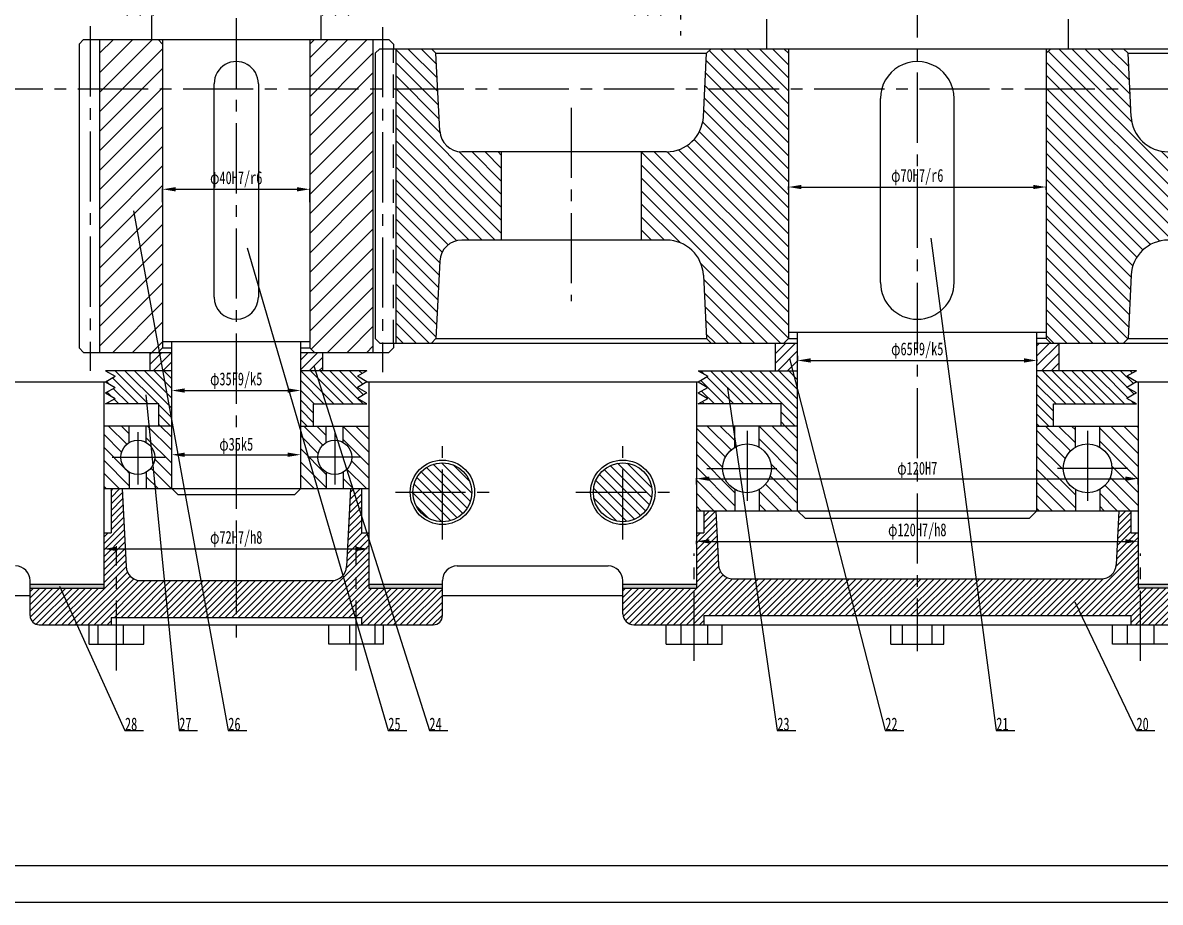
# Model space of a CAD drawing. Header units: inches. Extents: x -348 to 841, y 0 to 841.
# Drawn here: x -92.6 to 216.4, y 0 to 238.9 of the extents above; entities that cross this region are included whole.
import ezdxf

# ---------------------------------------------------------------- set-up
doc = ezdxf.new("R2010")
doc.units = ezdxf.units.IN
doc.header["$MEASUREMENT"] = 0
doc.linetypes.add('CENTER2', pattern=[28.575, 19.05, -3.175, 3.175, -3.175])
doc.linetypes.add('DASHED2', pattern=[9.525, 6.35, -3.175])
for name, color, linetype in [('中心线', 10, 'CENTER2'), ('剖面层', 4, 'Continuous'), ('文字层', 7, 'Continuous'), ('标注层', 7, 'Continuous'), ('粗实线', 5, 'Continuous'), ('细实线', 7, 'Continuous'), ('虚线', 220, 'DASHED2')]:
    doc.layers.add(name, color=color, linetype=linetype)
doc.styles.add('仿宋3.5', font='simfang.ttf', dxfattribs={"width": 0.7, "height": 3.5})
doc.dimstyles.new('Scale_1_1', dxfattribs={"dimtxt": 3.5, "dimasz": 3.5, "dimexe": 0.18, "dimexo": 0.0625, "dimgap": 0.5, "dimtad": 1, "dimdec": 0, "dimzin": 0, "dimdsep": 46, "dimtxsty": '仿宋3.5', "dimcen": 0.09, "dimadec": 0, "dimazin": 0, "dimtfac": 1, "dimtdec": 0, "dimtix": 1, "dimtmove": 2, "dimatfit": 3, "dimfxl": 1, "dimtolj": 1, "dimarcsym": 0})
doc.dimstyles.new('Scale_1_1_φ', dxfattribs={"dimtxt": 3.5, "dimasz": 3.5, "dimexe": 0.18, "dimexo": 0.0625, "dimgap": 0.5, "dimtad": 1, "dimtoh": 1, "dimdec": 3, "dimdsep": 46, "dimtxsty": '仿宋3.5', "dimcen": 0.09, "dimadec": 0, "dimazin": 2, "dimtp": 0.089, "dimtfac": 0.7, "dimtdec": 3, "dimtmove": 2, "dimatfit": 3, "dimfxl": 1, "dimarcsym": 0})

# ---------------------------------------------------------------- blocks, each defined once
blk = doc.blocks.new('*D14')
at = {"layer": 'Defpoints', "color": 0, "transparency": 16777216}
for p in [(-17.06, 121.57), (-52.06, 119.49), (-17.06, 119.49)]:
    blk.add_point(p, dxfattribs=at)
at = {"layer": '标注层', "color": 0, "lineweight": -2, "transparency": 16777216}
for p, q in [((-52.06, 119.56), (-52.06, 121.75)), ((-48.56, 121.57), (-20.56, 121.57)), ((-17.06, 119.56), (-17.06, 121.75))]:
    blk.add_line(p, q, dxfattribs=at)
at = {"layer": '标注层', "color": 0, "transparency": 16777216}
for points in [[(-48.56, 122.15), (-48.56, 120.98), (-52.06, 121.57)], [(-20.56, 122.15), (-20.56, 120.98), (-17.06, 121.57)]]:
    blk.add_solid(points, dxfattribs=at)
at = {"layer": '标注层', "color": 0, "transparency": 16777216, "insert": (-34.56, 123.96), "char_height": 3.5, "attachment_point": 5, "style": '仿宋3.5'}
blk.add_mtext('φ35k5', dxfattribs=at)
blk = doc.blocks.new('*D15')
at = {"layer": 'Defpoints', "color": 0, "transparency": 16777216}
for p in [(-52.06, 138.57), (-17.06, 139.01), (-17.06, 138.57)]:
    blk.add_point(p, dxfattribs=at)
at = {"layer": '标注层', "color": 0, "lineweight": -2, "transparency": 16777216}
for p, q in [((-52.06, 138.63), (-52.06, 139.19)), ((-17.06, 138.63), (-17.06, 139.19)), ((-48.56, 139.01), (-20.56, 139.01))]:
    blk.add_line(p, q, dxfattribs=at)
at = {"layer": '标注层', "color": 0, "transparency": 16777216}
for points in [[(-48.56, 139.59), (-48.56, 138.43), (-52.06, 139.01)], [(-20.56, 139.59), (-20.56, 138.43), (-17.06, 139.01)]]:
    blk.add_solid(points, dxfattribs=at)
at = {"layer": '标注层', "color": 0, "transparency": 16777216, "insert": (-34.56, 141.69), "char_height": 3.5, "attachment_point": 5, "style": '仿宋3.5'}
blk.add_mtext('φ35F9/k5', dxfattribs=at)
blk = doc.blocks.new('*D16')
at = {"layer": 'Defpoints', "color": 0, "transparency": 16777216}
for p in [(-70.56, 96.42), (1.44, 96.42), (1.44, 95.98)]:
    blk.add_point(p, dxfattribs=at)
at = {"layer": '标注层', "color": 0, "lineweight": -2, "transparency": 16777216}
for p, q in [((-70.56, 96.36), (-70.56, 95.8)), ((-67.06, 95.98), (-2.06, 95.98)), ((1.44, 96.36), (1.44, 95.8))]:
    blk.add_line(p, q, dxfattribs=at)
at = {"layer": '标注层', "color": 0, "transparency": 16777216}
for points in [[(-67.06, 96.56), (-67.06, 95.39), (-70.56, 95.98)], [(-2.06, 96.56), (-2.06, 95.39), (1.44, 95.98)]]:
    blk.add_solid(points, dxfattribs=at)
at = {"layer": '标注层', "color": 0, "transparency": 16777216, "insert": (-34.56, 98.66), "char_height": 3.5, "attachment_point": 5, "style": '仿宋3.5'}
blk.add_mtext('φ72H7/h8', dxfattribs=at)
blk = doc.blocks.new('*D17')
at = {"layer": 'Defpoints', "color": 0, "transparency": 16777216}
for p in [(-14.56, 193.67), (-54.56, 190.12), (-14.56, 190.12)]:
    blk.add_point(p, dxfattribs=at)
at = {"layer": '标注层', "color": 0, "lineweight": -2, "transparency": 16777216}
for p, q in [((-54.56, 190.18), (-54.56, 193.85)), ((-51.06, 193.67), (-18.06, 193.67)), ((-14.56, 190.18), (-14.56, 193.85))]:
    blk.add_line(p, q, dxfattribs=at)
at = {"layer": '标注层', "color": 0, "transparency": 16777216}
for points in [[(-51.06, 194.25), (-51.06, 193.09), (-54.56, 193.67)], [(-18.06, 194.25), (-18.06, 193.09), (-14.56, 193.67)]]:
    blk.add_solid(points, dxfattribs=at)
at = {"layer": '标注层', "color": 0, "transparency": 16777216, "insert": (-34.56, 196.35), "char_height": 3.5, "attachment_point": 5, "style": '仿宋3.5'}
blk.add_mtext('φ40H7/r6', dxfattribs=at)
blk = doc.blocks.new('*D25')
at = {"layer": 'Defpoints', "color": 0, "transparency": 16777216}
for p in [(115.44, 193.49), (185.44, 194.29), (185.44, 193.49)]:
    blk.add_point(p, dxfattribs=at)
at = {"layer": '标注层', "color": 0, "lineweight": -2, "transparency": 16777216}
for p, q in [((115.44, 193.55), (115.44, 194.47)), ((118.94, 194.29), (181.94, 194.29)), ((185.44, 193.55), (185.44, 194.47))]:
    blk.add_line(p, q, dxfattribs=at)
at = {"layer": '标注层', "color": 0, "transparency": 16777216}
for points in [[(118.94, 194.87), (118.94, 193.71), (115.44, 194.29)], [(181.94, 194.87), (181.94, 193.71), (185.44, 194.29)]]:
    blk.add_solid(points, dxfattribs=at)
at = {"layer": '标注层', "color": 0, "transparency": 16777216, "insert": (150.44, 196.97), "char_height": 3.5, "attachment_point": 5, "style": '仿宋3.5'}
blk.add_mtext('φ70H7/r6', dxfattribs=at)
blk = doc.blocks.new('*D26')
at = {"layer": 'Defpoints', "color": 0, "transparency": 16777216}
for p in [(117.94, 148.47), (182.94, 147.47), (182.94, 147.17)]:
    blk.add_point(p, dxfattribs=at)
at = {"layer": '标注层', "color": 0, "lineweight": -2, "transparency": 16777216}
for p, q in [((117.94, 148.41), (117.94, 146.99)), ((121.44, 147.17), (179.44, 147.17)), ((182.94, 147.41), (182.94, 146.99))]:
    blk.add_line(p, q, dxfattribs=at)
at = {"layer": '标注层', "color": 0, "transparency": 16777216}
for points in [[(121.44, 147.76), (121.44, 146.59), (117.94, 147.17)], [(179.44, 147.76), (179.44, 146.59), (182.94, 147.17)]]:
    blk.add_solid(points, dxfattribs=at)
at = {"layer": '标注层', "color": 0, "transparency": 16777216, "insert": (150.44, 149.85), "char_height": 3.5, "attachment_point": 5, "style": '仿宋3.5'}
blk.add_mtext('φ65F9/k5', dxfattribs=at)
blk = doc.blocks.new('*D27')
at = {"layer": 'Defpoints', "color": 0, "transparency": 16777216}
for p in [(210.44, 115.06), (90.44, 113.39), (210.44, 113.39)]:
    blk.add_point(p, dxfattribs=at)
at = {"layer": '标注层', "color": 0, "lineweight": -2, "transparency": 16777216}
for p, q in [((90.44, 113.46), (90.44, 115.24)), ((93.94, 115.06), (206.94, 115.06)), ((210.44, 113.46), (210.44, 115.24))]:
    blk.add_line(p, q, dxfattribs=at)
at = {"layer": '标注层', "color": 0, "transparency": 16777216}
for points in [[(93.94, 115.65), (93.94, 114.48), (90.44, 115.06)], [(206.94, 115.65), (206.94, 114.48), (210.44, 115.06)]]:
    blk.add_solid(points, dxfattribs=at)
at = {"layer": '标注层', "color": 0, "transparency": 16777216, "insert": (150.44, 117.43), "char_height": 3.5, "attachment_point": 5, "style": '仿宋3.5'}
blk.add_mtext('φ120H7', dxfattribs=at)
blk = doc.blocks.new('*D28')
at = {"layer": 'Defpoints', "color": 0, "transparency": 16777216}
for p in [(90.44, 97.22), (210.44, 98.03), (210.44, 97.22)]:
    blk.add_point(p, dxfattribs=at)
at = {"layer": '标注层', "color": 0, "lineweight": -2, "transparency": 16777216}
for p, q in [((90.44, 97.29), (90.44, 98.21)), ((93.94, 98.03), (206.94, 98.03)), ((210.44, 97.29), (210.44, 98.21))]:
    blk.add_line(p, q, dxfattribs=at)
at = {"layer": '标注层', "color": 0, "transparency": 16777216}
for points in [[(93.94, 98.61), (93.94, 97.45), (90.44, 98.03)], [(206.94, 98.61), (206.94, 97.45), (210.44, 98.03)]]:
    blk.add_solid(points, dxfattribs=at)
at = {"layer": '标注层', "color": 0, "transparency": 16777216, "insert": (150.44, 100.71), "char_height": 3.5, "attachment_point": 5, "style": '仿宋3.5'}
blk.add_mtext('φ120H7/h8', dxfattribs=at)
blk = doc.blocks.new('*D29')
at = {"layer": 'Defpoints', "color": 0, "transparency": 16777216}
for p in [(173.84, 418.36), (150.44, 75.36), (391.83, 75.36)]:
    blk.add_point(p, dxfattribs=at)
at = {"layer": '标注层', "color": 0, "lineweight": -2, "transparency": 16777216}
for p, q in [((173.91, 418.36), (392.01, 418.36)), ((391.83, 414.86), (391.83, 78.86)), ((150.51, 75.36), (392.01, 75.36))]:
    blk.add_line(p, q, dxfattribs=at)
at = {"layer": '标注层', "color": 0, "transparency": 16777216}
for points in [[(391.24, 414.86), (392.41, 414.86), (391.83, 418.36)], [(391.24, 78.86), (392.41, 78.86), (391.83, 75.36)]]:
    blk.add_solid(points, dxfattribs=at)
at = {"layer": '标注层', "color": 0, "transparency": 16777216, "insert": (389.56, 246.86), "char_height": 3.5, "attachment_point": 5, "rotation": 90, "style": '仿宋3.5'}
blk.add_mtext('\\A1;385', dxfattribs=at)

msp = doc.modelspace()

# ---------------------------------------------------------------- hatches: boundary and pattern name
at = {"layer": '剖面层'}
h = msp.add_hatch(color=256, dxfattribs=at)
h.dxf.hatch_style = 1
h.paths.add_polyline_path([(-125.0645, 783.3706), (-131.0081, 782.5504), (-130.8714, 781.5598), (-124.9278, 782.38)])
h.paths.add_polyline_path([(-111.0592, 784.2938), (-111.1959, 785.2845), (-117.1396, 784.4642), (-117.0029, 783.4736)])
h.paths.add_polyline_path([(-2.7486, 800.25), (-5.721, 799.8398), (-5.3109, 796.8674)])
h.paths.add_polyline_path([(-38.3611, 795.3355), (-41.333, 794.9254), (-37.951, 792.3637)])
h.paths.add_polyline_path([(87.0632, 811.6344), (86.9265, 812.625), (67.1143, 809.8909), (67.251, 808.9003)])
h.paths.add_polyline_path([(322.344, 481.3794), (320.344, 481.3794), (320.344, 476.8794), (322.344, 476.8794)])
h.paths.add_polyline_path([(322.344, 459.8794), (320.344, 459.8794), (320.344, 455.3794), (322.344, 455.3794)])
h.paths.add_polyline_path([(478.4631, 728.3294), (477.4631, 728.3294), (477.4631, 704.3294), (478.4631, 704.3294)])
h.paths.add_polyline_path([(478.4631, 704.3294), (477.4631, 704.3294), (477.4631, 699.3294), (478.4631, 699.3294)])
h.paths.add_polyline_path([(478.4631, 592.3294), (477.4631, 592.3294), (477.4631, 568.3294), (478.4631, 568.3294)])
h.paths.add_polyline_path([(478.4631, 597.3294), (477.4631, 597.3294), (477.4631, 592.3294), (478.4631, 592.3294)])
h.paths.add_polyline_path([(748.4631, 597.3294), (747.4631, 597.3294), (747.4631, 592.3294), (748.4631, 592.3294)])
h.paths.add_polyline_path([(748.4631, 592.3294), (747.4631, 592.3294), (747.4631, 568.3294), (748.4631, 568.3294)])
edge = h.paths.add_edge_path()
edge.add_line((748.4631, 714.3294), (747.4631, 714.3294))
edge.add_line((747.4631, 714.3294), (747.4631, 707.5445))
edge.add_spline(control_points=[(747.4631, 707.5445), (747.7972, 707.5252), (748.1305, 707.5053), (748.4631, 707.4849)], knot_values=[51.20412933, 51.20412933, 51.20412933, 51.20412933, 52.19753101, 52.19753101, 52.19753101, 52.19753101], degree=3, periodic=0)
edge.add_line((748.4631, 707.4849), (748.4631, 714.3294))
edge = h.paths.add_edge_path()
edge.add_spline(control_points=[(748.4631, 707.4849), (748.1305, 707.5053), (747.7972, 707.5252), (747.4631, 707.5445)], knot_values=[51.20412933, 51.20412933, 51.20412933, 51.20412933, 52.19753101, 52.19753101, 52.19753101, 52.19753101], degree=3, periodic=0)
edge.add_line((747.4631, 707.5445), (747.4631, 704.3294))
edge.add_line((747.4631, 704.3294), (748.4631, 704.3294))
edge.add_line((748.4631, 704.3294), (748.4631, 707.4849))
h.paths.add_polyline_path([(748.4631, 728.3294), (747.4631, 728.3294), (747.4631, 722.3294), (748.4631, 722.3294)])
h.paths.add_polyline_path([(230.444, 356.3626), (210.444, 356.3626), (210.444, 355.3626), (230.444, 355.3626)])
h.paths.add_polyline_path([(90.444, 356.3626), (70.444, 356.3626), (70.444, 355.3626), (90.444, 355.3626)])
h.paths.add_polyline_path([(21.444, 356.3626), (1.444, 356.3626), (1.444, 355.3626), (21.444, 355.3626)])
h.paths.add_polyline_path([(-70.556, 356.3626), (-90.556, 356.3626), (-90.556, 355.3626), (-70.556, 355.3626)])
h.paths.add_polyline_path([(-128.556, 356.3626), (-148.556, 356.3626), (-148.556, 355.3626), (-128.556, 355.3626)])
edge = h.paths.add_edge_path()
edge.add_line((-170.3894, 356.3626), (-230.556, 356.3626))
edge.add_line((-230.556, 356.3626), (-230.556, 355.3626))
edge.add_line((-230.556, 355.3626), (-170.3894, 355.3626))
edge.add_spline(control_points=[(-170.3894, 355.3626), (-170.3907, 355.6954), (-170.3939, 356.0276), (-170.3894, 356.3626), (-170.3894, 356.3626)], knot_values=[201.8719755, 201.8719755, 201.8719755, 201.8719755, 202.87196983, 202.87202354, 202.87202354, 202.87202354, 202.87202354], degree=3, periodic=0)
h.paths.add_polyline_path([(-210.556, 86.3626), (-230.556, 86.3626), (-230.556, 85.3626), (-210.556, 85.3626)])
h.paths.add_polyline_path([(-128.556, 86.3626), (-148.556, 86.3626), (-148.556, 85.3626), (-128.556, 85.3626)])
h.paths.add_polyline_path([(-70.556, 86.3626), (-90.556, 86.3626), (-90.556, 85.3626), (-70.556, 85.3626)])
h.paths.add_polyline_path([(21.444, 86.3626), (1.444, 86.3626), (1.444, 85.3626), (21.444, 85.3626)])
h.paths.add_polyline_path([(90.444, 86.3626), (70.444, 86.3626), (70.444, 85.3626), (90.444, 85.3626)])
h.paths.add_polyline_path([(230.444, 86.3626), (210.444, 86.3626), (210.444, 85.3626), (230.444, 85.3626)])
h = msp.add_hatch(dxfattribs=at)
h.set_pattern_fill('ANSI31', color=256, scale=10)
edge = h.paths.add_edge_path()
edge.add_spline(control_points=[(-170.6949, 364.3626), (-169.8278, 361.9087), (-170.4193, 358.6868), (-170.3876, 355.3633), (-170.3887, 354.6962), (-170.3894, 354.3626)], knot_values=[200.87196983, 200.87196983, 200.87196983, 200.87196983, 208.87780028, 209.87780028, 210.87780028, 210.87780028, 210.87780028, 210.87780028], degree=3, periodic=0)
edge.add_line((-170.3894, 354.3626), (-158.661, 354.3626))
edge.add_arc((-158.661, 350.3626), 4, 2.862405, 90, ccw=False)
edge.add_line((-154.666, 350.5623), (-153.556, 328.3626))
edge.add_line((-153.556, 328.3626), (-150.556, 328.3626))
edge.add_line((-150.556, 328.3626), (-150.556, 341.3626))
edge.add_line((-150.556, 341.3626), (-148.556, 341.3626))
edge.add_line((-148.556, 341.3626), (-148.556, 356.3626))
edge.add_line((-148.556, 356.3626), (-128.556, 356.3626))
edge.add_line((-128.556, 356.3626), (-128.556, 363.8626))
edge.add_arc((-131.056, 363.8626), 2.5, 0, 90)
edge.add_line((-131.056, 366.3626), (-150.556, 366.3626))
edge.add_line((-150.556, 366.3626), (-150.556, 364.3626))
edge.add_line((-150.556, 364.3626), (-170.6949, 364.3626))
h.paths.add_polyline_path([(-88.056, 366.3626, 0.41421356), (-90.556, 363.8626), (-90.556, 356.3626), (-70.556, 356.3626), (-70.556, 341.3626), (-68.556, 341.3626), (-68.556, 329.3626), (-65.556, 329.3626), (-64.496, 350.5623, -0.39965564), (-60.501, 354.3626), (-8.611, 354.3626, -0.39965564), (-4.616, 350.5623), (-3.556, 329.3626), (-0.556, 329.3626), (-0.556, 341.3626), (1.444, 341.3626), (1.444, 356.3626), (21.444, 356.3626), (21.444, 363.8626, 0.41421356), (18.944, 366.3626), (-0.556, 366.3626), (-0.556, 364.3626), (-68.556, 364.3626), (-68.556, 366.3626)])
h.paths.add_polyline_path([(92.444, 363.8626), (92.444, 366.3626), (73.444, 366.3626, 0.41421356), (70.444, 363.3626), (70.444, 356.3626), (90.444, 356.3626), (90.444, 341.3626), (92.444, 341.3626), (92.444, 335.3626), (95.694, 335.3626), (96.084, 343.1622, -0.39965564), (102.0765, 348.8626), (119.944, 348.8626), (119.944, 351.3189), (111.444, 352.3626), (111.444, 360.3626), (119.944, 361.4063), (119.944, 363.8626)])
h.paths.add_polyline_path([(180.944, 363.8626), (180.944, 361.4063), (189.444, 360.3626), (189.444, 352.3626), (180.944, 351.3189), (180.944, 348.8626), (198.8115, 348.8626, -0.39965564), (204.804, 343.1622), (205.194, 335.3626), (208.444, 335.3626), (208.444, 341.3626), (210.444, 341.3626), (210.444, 356.3626), (230.444, 356.3626), (230.444, 363.3626, 0.41421356), (227.444, 366.3626), (208.444, 366.3626), (208.444, 363.8626)])
h.paths.add_polyline_path([(200.464, 87.8626), (100.424, 87.8626, -0.39965564), (96.429, 91.6628), (95.694, 106.3626), (92.444, 106.3626), (92.444, 100.3626), (90.444, 100.3626), (90.444, 85.3626), (70.444, 85.3626), (70.444, 78.3626, 0.41421356), (73.444, 75.3626), (92.444, 75.3626), (92.444, 77.8626), (208.444, 77.8626), (208.444, 75.3626), (227.444, 75.3626, 0.41421356), (230.444, 78.3626), (230.444, 85.3626), (210.444, 85.3626), (210.444, 100.3626), (208.444, 100.3626), (208.444, 106.3626), (205.194, 106.3626), (204.459, 91.6628, -0.39965564)])
h.paths.add_polyline_path([(-0.556, 77.3626), (-0.556, 75.3626), (18.944, 75.3626, 0.41421356), (21.444, 77.8626), (21.444, 85.3626), (1.444, 85.3626), (1.444, 100.3626), (-0.556, 100.3626), (-0.556, 112.3626), (-3.556, 112.3626), (-4.616, 91.1628, -0.39965564), (-8.611, 87.3626), (-60.501, 87.3626, -0.39965564), (-64.496, 91.1628), (-65.556, 112.3626), (-68.556, 112.3626), (-68.556, 100.3626), (-70.556, 100.3626), (-70.556, 85.3626), (-90.556, 85.3626), (-90.556, 77.8626, 0.41421356), (-88.056, 75.3626), (-68.556, 75.3626), (-68.556, 77.3626)])
h.paths.add_polyline_path([(-150.556, 77.3626), (-150.556, 75.3626), (-131.056, 75.3626, 0.41421356), (-128.556, 77.8626), (-128.556, 85.3626), (-148.556, 85.3626), (-148.556, 100.3626), (-150.556, 100.3626), (-150.556, 113.3626), (-153.556, 113.3626), (-154.321, 98.063, -0.39965564), (-160.3135, 92.3626), (-166.556, 92.3626), (-166.556, 89.0993), (-160.556, 88.3626), (-160.556, 81.3626), (-166.556, 80.6259), (-166.556, 77.3626)])
h.paths.add_polyline_path([(-210.556, 85.3626), (-230.556, 85.3626), (-230.556, 77.8626, 0.41421356), (-228.056, 75.3626), (-208.556, 75.3626), (-208.556, 77.3626), (-192.556, 77.3626), (-192.556, 80.6259), (-198.556, 81.3626), (-198.556, 88.3626), (-192.556, 89.0993), (-192.556, 92.3626), (-198.7985, 92.3626, -0.39965564), (-204.791, 98.063), (-205.556, 113.3626), (-208.556, 113.3626), (-208.556, 100.3626), (-210.556, 100.3626)])
h.paths.add_polyline_path([(748.4631, 728.3294), (748.4631, 722.8294), (758.4631, 722.8294), (758.4631, 725.3294, 0.41421356), (755.4631, 728.3294)])
edge = h.paths.add_edge_path()
edge.add_line((748.4631, 713.8294), (748.4631, 707.4849))
edge.add_spline(control_points=[(748.4631, 707.4849), (751.8586, 707.2763), (755.1766, 707.0114), (758.4631, 706.7234)], knot_values=[52.19753101, 52.19753101, 52.19753101, 52.19753101, 62.34004854, 62.34004854, 62.34004854, 62.34004854], degree=3, periodic=0)
edge.add_line((758.4631, 706.7234), (758.4631, 713.8294))
edge.add_line((758.4631, 713.8294), (748.4631, 713.8294))
h = msp.add_hatch(dxfattribs=at)
h.set_pattern_fill('ANSI31', color=256, scale=15, angle=90)
h.paths.add_polyline_path([(-281.5909, 170.8626, 1), (-291.5909, 170.8626, 1)])
h.paths.add_polyline_path([(-238.556, 111.3626, 1), (-222.556, 111.3626, 1)])
h.paths.add_polyline_path([(-101.556, 111.3626, 1), (-117.556, 111.3626, 1)])
h.paths.add_polyline_path([(13.444, 111.3626, 1), (29.444, 111.3626, 1)])
h.paths.add_polyline_path([(78.444, 111.3626, 1), (62.444, 111.3626, 1)])
h.paths.add_polyline_path([(222.444, 111.3626, 1), (238.444, 111.3626, 1)])
h.paths.add_polyline_path([(326.444, 170.8626, 1), (336.444, 170.8626, 1)])
h.paths.add_polyline_path([(326.444, 270.8626, 1), (336.444, 270.8626, 1)])
h.paths.add_polyline_path([(238.444, 330.3626, 1), (222.444, 330.3626, 1)])
h.paths.add_polyline_path([(78.444, 330.3626, 1), (62.444, 330.3626, 1)])
h.paths.add_polyline_path([(29.444, 330.3626, 0.43797069), (20.8013, 338.3367), (15.8554, 324.6383, 0.66385211)])
h.paths.add_polyline_path([(20.8013, 338.3367, 0.39084893), (13.444, 330.3626, 0.20202991), (15.8554, 324.6383)])
h.paths.add_polyline_path([(-101.556, 330.3626, 1), (-117.556, 330.3626, 1)])
h = msp.add_hatch(dxfattribs=at)
h.set_pattern_fill('ANSI31', color=256, scale=20, angle=90)
h.paths.add_polyline_path([(-63.6185, 124.868), (-63.6185, 129.3626), (-70.556, 129.3626), (-70.556, 112.3626), (-63.6185, 112.3626), (-63.6185, 116.8572, -0.26794919), (-65.931, 120.8626, -0.26794919)])
h.paths.add_polyline_path([(-58.9935, 124.868, -0.26794919), (-56.681, 120.8626, -0.26794919), (-58.9935, 116.8572), (-58.9935, 112.3626), (-52.056, 112.3626), (-52.056, 129.3626), (-58.9935, 129.3626)])
h.paths.add_polyline_path([(-198.556, 121.3626, -0.26432703), (-200.5093, 117.9259), (-200.5093, 113.3626), (-194.556, 113.3626), (-194.556, 129.3626), (-200.5093, 129.3626), (-200.5093, 124.7993, -0.26432703)])
h.paths.add_polyline_path([(-204.6027, 129.3626), (-210.556, 129.3626), (-210.556, 113.3626), (-204.6027, 113.3626), (-204.6027, 117.9259, -0.26432703), (-206.556, 121.3626, -0.26432703), (-204.6027, 124.7993)])
h.paths.add_polyline_path([(-56.681, 320.8626, -0.26794919), (-58.9935, 316.8572), (-58.9935, 312.3626), (-52.056, 312.3626), (-52.056, 329.3626), (-58.9935, 329.3626), (-58.9935, 324.868, -0.26794919)])
h.paths.add_polyline_path([(-70.556, 312.3626), (-63.6185, 312.3626), (-63.6185, 316.8572, -0.26794919), (-65.931, 320.8626, -0.26794919), (-63.6185, 324.868), (-63.6185, 329.3626), (-70.556, 329.3626)])
h.paths.add_polyline_path([(97.569, 323.8626, -0.26794919), (100.8815, 329.6), (100.8815, 335.3626), (90.444, 335.3626), (90.444, 312.3626), (100.8815, 312.3626), (100.8815, 318.1252, -0.26794919)])
h.paths.add_polyline_path([(117.944, 335.3626), (107.5065, 335.3626), (107.5065, 329.6, -0.26794919), (110.819, 323.8626, -0.26794919), (107.5065, 318.1252), (107.5065, 312.3626), (117.944, 312.3626)])
h.paths.add_polyline_path([(107.5065, 112.1252), (107.5065, 106.3626), (117.944, 106.3626), (117.944, 129.3626), (107.5065, 129.3626), (107.5065, 123.6, -0.26794919), (110.819, 117.8626, -0.26794919)])
h.paths.add_polyline_path([(90.444, 106.3626), (100.8815, 106.3626), (100.8815, 112.1252, -0.26794919), (97.569, 117.8626, -0.26794919), (100.8815, 123.6), (100.8815, 129.3626), (90.444, 129.3626)])
h = msp.add_hatch(dxfattribs=at)
h.set_pattern_fill('ANSI31', color=256, scale=20, angle=90)
h.paths.add_polyline_path([(-158.6027, 328.3626), (-164.556, 328.3626), (-164.556, 312.3626), (-158.6027, 312.3626), (-158.6027, 316.9259, -0.26432703), (-160.556, 320.3626, -0.26432703), (-158.6027, 323.7993)])
h.paths.add_polyline_path([(-148.556, 328.3626), (-154.5093, 328.3626), (-154.5093, 323.7993, -0.26432703), (-152.556, 320.3626, -0.26432703), (-154.5093, 316.9259), (-154.5093, 312.3626), (-148.556, 312.3626)])
h.paths.add_polyline_path([(-10.1185, 329.3626), (-17.056, 329.3626), (-17.056, 312.3626), (-10.1185, 312.3626), (-10.1185, 316.8572, -0.26794919), (-12.431, 320.8626, -0.26794919), (-10.1185, 324.868)])
h.paths.add_polyline_path([(1.444, 329.3626), (-5.4935, 329.3626), (-5.4935, 324.868, -0.26794919), (-3.181, 320.8626, -0.26794919), (-5.4935, 316.8572), (-5.4935, 312.3626), (1.444, 312.3626)])
h.paths.add_polyline_path([(193.3815, 329.6), (193.3815, 335.3626), (182.944, 335.3626), (182.944, 312.3626), (193.3815, 312.3626), (193.3815, 318.1252, -0.26794919), (190.069, 323.8626, -0.26794919)])
h.paths.add_polyline_path([(210.444, 335.3626), (200.0065, 335.3626), (200.0065, 329.6, -0.26794919), (203.319, 323.8626, -0.26794919), (200.0065, 318.1252), (200.0065, 312.3626), (210.444, 312.3626)])
h.paths.add_polyline_path([(210.444, 129.3626), (200.0065, 129.3626), (200.0065, 123.6, -0.26794919), (203.319, 117.8626, -0.26794919), (200.0065, 112.1252), (200.0065, 106.3626), (210.444, 106.3626)])
h.paths.add_polyline_path([(190.069, 117.8626, -0.26794919), (193.3815, 123.6), (193.3815, 129.3626), (182.944, 129.3626), (182.944, 106.3626), (193.3815, 106.3626), (193.3815, 112.1252, -0.26794919)])
h.paths.add_polyline_path([(-12.431, 120.8626, -0.26794919), (-10.1185, 124.868), (-10.1185, 129.3626), (-17.056, 129.3626), (-17.056, 112.3626), (-10.1185, 112.3626), (-10.1185, 116.8572, -0.26794919)])
h.paths.add_polyline_path([(1.444, 129.3626), (-5.4935, 129.3626), (-5.4935, 124.868, -0.26794919), (-3.181, 120.8626, -0.26794919), (-5.4935, 116.8572), (-5.4935, 112.3626), (1.444, 112.3626)])
h.paths.add_polyline_path([(-148.556, 129.3626), (-154.5093, 129.3626), (-154.5093, 124.7993, -0.26432703), (-152.556, 121.3626, -0.26432703), (-154.5093, 117.9259), (-154.5093, 113.3626), (-148.556, 113.3626)])
h.paths.add_polyline_path([(-158.6027, 117.9259, -0.26432703), (-160.556, 121.3626, -0.26432703), (-158.6027, 124.7993), (-158.6027, 129.3626), (-164.556, 129.3626), (-164.556, 113.3626), (-158.6027, 113.3626)])
h = msp.add_hatch(dxfattribs=at)
h.set_pattern_fill('ANSI31', color=256, scale=15)
h.paths.add_polyline_path([(-289.8584, 320.8626, 1), (-281.1024, 320.8626, 1)])
h.paths.add_polyline_path([(309.824, 120.8626, 1), (301.064, 120.8626, 1)])
h = msp.add_hatch(dxfattribs=at)
h.set_pattern_fill('ANSI31', color=256, scale=15, angle=90)
h.paths.add_polyline_path([(-149.056, 300.3626), (-151.6541, 301.8626), (-149.056, 303.3626), (-151.6541, 304.8626), (-149.056, 306.3626), (-161.056, 306.3626), (-161.056, 312.3626), (-164.556, 312.3626), (-164.556, 297.3626), (-149.056, 297.3626), (-151.6541, 298.8626)])
h.paths.add_polyline_path([(-52.056, 312.3626), (-55.556, 312.3626), (-55.556, 306.3626), (-70.056, 306.3626), (-67.4579, 304.8626), (-70.056, 303.3626), (-67.4579, 301.8626), (-70.056, 300.3626), (-67.4579, 298.8626), (-70.056, 297.3626), (-52.056, 297.3626)])
h.paths.add_polyline_path([(0.944, 303.3626), (-1.6541, 304.8626), (0.944, 306.3626), (-13.556, 306.3626), (-13.556, 312.3626), (-17.056, 312.3626), (-17.056, 297.3626), (0.944, 297.3626), (-1.6541, 298.8626), (0.944, 300.3626), (-1.6541, 301.8626)])
h.paths.add_polyline_path([(117.944, 312.3626), (113.444, 312.3626), (113.444, 306.3626), (90.944, 306.3626), (93.5421, 304.8626), (90.944, 303.3626), (93.5421, 301.8626), (90.944, 300.3626), (93.5421, 298.8626), (90.944, 297.3626), (117.944, 297.3626)])
h.paths.add_polyline_path([(209.944, 303.3626), (207.3459, 304.8626), (209.944, 306.3626), (187.444, 306.3626), (187.444, 312.3626), (182.944, 312.3626), (182.944, 297.3626), (209.944, 297.3626), (207.3459, 298.8626), (209.944, 300.3626), (207.3459, 301.8626)])
h.paths.add_polyline_path([(-1.6541, 142.8626), (0.944, 144.3626), (-17.056, 144.3626), (-17.056, 129.3626), (-13.556, 129.3626), (-13.556, 135.3626), (0.944, 135.3626), (-1.6541, 136.8626), (0.944, 138.3626), (-1.6541, 139.8626), (0.944, 141.3626)])
h.paths.add_polyline_path([(-52.056, 144.3626), (-70.056, 144.3626), (-67.4579, 142.8626), (-70.056, 141.3626), (-67.4579, 139.8626), (-70.056, 138.3626), (-67.4579, 136.8626), (-70.056, 135.3626), (-55.556, 135.3626), (-55.556, 129.3626), (-52.056, 129.3626)])
h.paths.add_polyline_path([(-149.056, 141.3626), (-151.6541, 142.8626), (-149.056, 144.3626), (-164.556, 144.3626), (-164.556, 129.3626), (-161.056, 129.3626), (-161.056, 135.3626), (-149.056, 135.3626), (-151.6541, 136.8626), (-149.056, 138.3626), (-151.6541, 139.8626)])
h.paths.add_polyline_path([(-194.556, 144.3626), (-210.056, 144.3626), (-207.4579, 142.8626), (-210.056, 141.3626), (-207.4579, 139.8626), (-210.056, 138.3626), (-207.4579, 136.8626), (-210.056, 135.3626), (-198.056, 135.3626), (-198.056, 129.3626), (-194.556, 129.3626)])
h.paths.add_polyline_path([(117.944, 144.3626), (90.944, 144.3626), (93.5421, 142.8626), (90.944, 141.3626), (93.5421, 139.8626), (90.944, 138.3626), (93.5421, 136.8626), (90.944, 135.3626), (113.444, 135.3626), (113.444, 129.3626), (117.944, 129.3626)])
h.paths.add_polyline_path([(209.944, 138.3626), (207.3459, 139.8626), (209.944, 141.3626), (207.3459, 142.8626), (209.944, 144.3626), (182.944, 144.3626), (182.944, 129.3626), (187.444, 129.3626), (187.444, 135.3626), (209.944, 135.3626), (207.3459, 136.8626)])
h = msp.add_hatch(dxfattribs=at)
h.set_pattern_fill('ANSI31', color=256, scale=15)
h.paths.add_polyline_path([(-58.056, 288.8626), (-52.056, 288.8626), (-52.056, 297.3626), (-58.056, 297.3626)])
h.paths.add_polyline_path([(-11.056, 288.8626), (-11.056, 297.3626), (-17.056, 297.3626), (-17.056, 288.8626)])
h.paths.add_polyline_path([(-52.056, 144.3626), (-52.056, 149.3626), (-58.056, 149.3626), (-58.056, 144.3626)])
h.paths.add_polyline_path([(-11.056, 144.3626), (-11.056, 149.3626), (-17.056, 149.3626), (-17.056, 144.3626)])
h.paths.add_polyline_path([(117.944, 144.3626), (117.944, 151.8626), (111.944, 151.8626), (111.944, 144.3626)])
h.paths.add_polyline_path([(182.944, 144.3626), (188.944, 144.3626), (188.944, 151.8626), (182.944, 151.8626)])
h = msp.add_hatch(dxfattribs=at)
h.set_pattern_fill('ANSI31', color=256, scale=30)
h.paths.add_polyline_path([(-54.556, 233.1126), (-55.806, 234.3626), (-71.681, 234.3626), (-71.681, 149.3626), (-55.806, 149.3626), (-54.556, 150.6126)])
h.paths.add_polyline_path([(2.569, 234.3626), (-13.306, 234.3626), (-14.556, 233.1126), (-14.556, 150.6126), (-13.306, 149.3626), (2.569, 149.3626)])
edge = h.paths.add_edge_path()
edge.add_line((-157.016, 292.3626), (-160.3578, 292.3626))
edge.add_spline(control_points=[(-160.3578, 292.3626), (-160.5893, 292.0305), (-160.8185, 291.6973), (-161.0441, 291.3626)], knot_values=[2.48199837, 2.48199837, 2.48199837, 2.48199837, 3.68302891, 3.68302891, 3.68302891, 3.68302891], degree=3, periodic=0)
edge.add_spline(control_points=[(-161.0441, 291.3626), (-162.395, 289.3588), (-164.9677, 285.0349), (-166.8617, 274.8374), (-166.6518, 261.2298), (-168.5797, 246.7356), (-164.8106, 239.3784), (-163.4779, 237.3626)], knot_values=[3.68302891, 3.68302891, 3.68302891, 3.68302891, 10.87298332, 18.77987237, 34.18669542, 52.44977422, 59.75768547, 59.75768547, 59.75768547, 59.75768547], degree=3, periodic=0)
edge.add_line((-163.4779, 237.3626), (-157.016, 237.3626))
edge.add_line((-157.016, 237.3626), (-157.016, 292.3626))
h = msp.add_hatch(dxfattribs=at)
h.set_pattern_fill('ANSI31', color=256, scale=20, angle=90)
h.paths.add_polyline_path([(-123.556, 271.8626), (-135.0485, 271.8626, -0.39965564), (-141.041, 277.563), (-141.556, 287.8626), (-142.556, 288.8626), (-152.116, 288.8626), (-152.116, 240.8626), (-142.556, 240.8626), (-141.556, 241.8626), (-141.041, 252.1622, -0.39965564), (-135.0485, 257.8626), (-123.556, 257.8626)])
h.paths.add_polyline_path([(16.444, 271.8626), (4.9515, 271.8626, -0.39965564), (-1.041, 277.563), (-1.556, 287.8626), (-2.556, 288.8626), (-13.556, 288.8626), (-14.556, 287.8626), (-14.556, 241.8626), (-13.556, 240.8626), (-2.556, 240.8626), (-1.556, 241.8626), (-1.041, 252.1622, -0.39965564), (4.9515, 257.8626), (16.444, 257.8626)])
h.paths.add_polyline_path([(-54.556, 287.8626), (-55.556, 288.8626), (-66.556, 288.8626), (-67.556, 287.8626), (-68.071, 277.563, -0.39965564), (-74.0635, 271.8626), (-85.556, 271.8626), (-85.556, 257.8626), (-74.0635, 257.8626, -0.39965564), (-68.071, 252.1622), (-67.556, 241.8626), (-66.556, 240.8626), (-55.556, 240.8626), (-54.556, 241.8626)])
h.paths.add_polyline_path([(83.004, 288.8626), (73.444, 288.8626), (72.444, 287.8626), (71.929, 277.563, -0.39965564), (65.9365, 271.8626), (54.444, 271.8626), (54.444, 257.8626), (65.9365, 257.8626, -0.39965564), (71.929, 252.1622), (72.444, 241.8626), (73.444, 240.8626), (83.004, 240.8626)])
h.paths.add_polyline_path([(37.444, 203.8626), (26.739, 203.8626, -0.39965564), (20.7465, 209.563), (19.694, 230.6126), (18.444, 231.8626), (8.7865, 231.8626), (8.7865, 151.8626), (18.444, 151.8626), (19.694, 153.1126), (20.7465, 174.1622, -0.39965564), (26.739, 179.8626), (37.444, 179.8626)])
h.paths.add_polyline_path([(115.444, 230.6126), (114.194, 231.8626), (94.444, 231.8626), (93.194, 230.6126), (92.3315, 213.3632, -0.39965564), (82.344, 203.8626), (75.444, 203.8626), (75.444, 179.8626), (82.344, 179.8626, -0.39965564), (92.3315, 170.362), (93.194, 153.1126), (94.444, 151.8626), (114.194, 151.8626), (115.444, 153.1126)])
h.paths.add_polyline_path([(225.444, 203.8626), (218.544, 203.8626, -0.39965564), (208.5565, 213.3632), (207.694, 230.6126), (206.444, 231.8626), (186.694, 231.8626), (185.444, 230.6126), (185.444, 153.1126), (186.694, 151.8626), (206.444, 151.8626), (207.694, 153.1126), (208.5565, 170.362, -0.39965564), (218.544, 179.8626), (225.444, 179.8626)])
h.paths.add_polyline_path([(292.1015, 231.8626), (282.444, 231.8626), (281.194, 230.6126), (280.1415, 209.563, -0.39965564), (274.149, 203.8626), (263.444, 203.8626), (263.444, 179.8626), (274.149, 179.8626, -0.39965564), (280.1415, 174.1622), (281.194, 153.1126), (282.444, 151.8626), (292.1015, 151.8626)])

# ---------------------------------------------------------------- linework, layer by layer
at = {"layer": '中心线'}
for p, q in [((150.444, 425.4028), (150.444, 68.2366)), ((-34.556, 383.0665), (-34.556, 69.7954)), ((86.1083, 293.739), (86.1083, 235.4668)), ((-74.2876, 237.9606), (-74.2876, 144.3812)), ((5.1755, 237.7438), (5.1755, 143.9944)), ((370.121, 220.8626), (-311.6591, 220.8626)), ((56.444, 215.8058), (56.444, 163.2866)), ((-61.306, 127.731), (-61.306, 113.4564)), ((-7.806, 127.731), (-7.806, 113.4564)), ((104.194, 128.0827), (104.194, 108.013)), ((196.694, 128.0827), (196.694, 108.013)), ((21.444, 98.5309), (21.444, 123.8573)), ((70.444, 98.5309), (70.444, 123.8573)), ((-68.2877, 120.8626), (-53.9052, 120.8626)), ((-0.8243, 120.8626), (-15.2069, 120.8626)), ((93.2685, 117.8626), (114.3117, 117.8626)), ((207.6195, 117.8626), (186.5763, 117.8626)), ((8.7003, 111.3626), (34.477, 111.3626)), ((57.7003, 111.3626), (83.477, 111.3626)), ((-67.0829, 62.9409), (-67.0829, 96.7479)), ((-2.0291, 62.9409), (-2.0291, 96.7479)), ((89.8222, 65.5359), (89.8222, 94.7465)), ((211.0658, 65.5359), (211.0658, 94.7465))]:
    msp.add_line(p, q, dxfattribs=at)
at = {"layer": '标注层'}
for p, q in [((-62.4613, 187.8015), (-36.7247, 46.6661)), ((154.1128, 180.4241), (171.8933, 46.6661)), ((-31.6347, 177.7236), (6.7488, 46.6661)), ((-13.4782, 145.7278), (17.9038, 46.6661)), ((115.7087, 147.6653), (141.7459, 46.6661)), ((98.9147, 139.6087), (112.4127, 46.6661)), ((-59.1593, 137.8586), (-50.0571, 46.6661)), ((-82.5973, 85.8485), (-64.7892, 46.6661)), ((209.9859, 46.6661), (193.3608, 81.5377))]:
    msp.add_line(p, q, dxfattribs=at)
at = {"layer": '粗实线'}
for p, q in [((-57.556, 240.8626), (-57.556, 234.3626)), ((-11.556, 240.8626), (-11.556, 234.3626)), ((109.444, 239.8626), (109.444, 231.8626)), ((191.444, 239.8626), (191.444, 231.8626)), ((-77.2735, 233.1126), (-76.0235, 234.3626)), ((-77.2735, 233.1126), (-77.2735, 150.6126)), ((-76.0235, 234.3626), (6.9115, 234.3626)), ((-71.681, 234.3626), (-71.681, 149.3626)), ((-55.806, 234.3626), (-54.556, 233.1126)), ((-54.556, 234.3626), (-54.556, 150.6126)), ((-14.556, 234.3626), (-14.556, 150.6126)), ((-13.306, 234.3626), (-14.556, 233.1126)), ((2.569, 234.3626), (2.569, 149.3626)), ((3.194, 230.6126), (4.444, 231.8626)), ((4.444, 231.8626), (296.444, 231.8626)), ((6.9115, 234.3626), (8.1615, 233.1126)), ((8.1615, 233.1126), (8.1615, 231.8626)), ((8.7865, 231.8626), (8.7865, 151.8626)), ((19.694, 230.6126), (18.444, 231.8626)), ((93.194, 230.6126), (94.444, 231.8626)), ((114.194, 231.8626), (115.444, 230.6126)), ((115.444, 231.8626), (115.444, 153.1126)), ((185.444, 231.8626), (185.444, 153.1126)), ((186.694, 231.8626), (185.444, 230.6126)), ((207.694, 230.6126), (206.444, 231.8626)), ((3.194, 230.6126), (3.194, 153.1126)), ((20.7465, 209.563), (19.694, 230.6126)), ((19.694, 230.6126), (93.194, 230.6126)), ((92.3315, 213.3632), (93.194, 230.6126)), ((208.5565, 213.3632), (207.694, 230.6126)), ((207.694, 230.6126), (281.194, 230.6126)), ((-34.556, 228.3626), (-34.556, 228.3626)), ((150.444, 228.3626), (150.444, 228.3626)), ((-40.556, 164.3626), (-40.556, 222.3626)), ((-28.556, 222.3626), (-28.556, 164.3626)), ((140.444, 168.3626), (140.444, 218.3626)), ((160.444, 168.3626), (160.444, 218.3626)), ((82.344, 203.8626), (26.739, 203.8626)), ((37.444, 203.8626), (37.444, 179.8626)), ((75.444, 203.8626), (75.444, 179.8626)), ((82.344, 179.8626), (26.739, 179.8626)), ((20.7465, 174.1622), (19.694, 153.1126)), ((92.3315, 170.362), (93.194, 153.1126)), ((208.5565, 170.362), (207.694, 153.1126)), ((150.444, 161.8626), (150.444, 161.8626)), ((-34.556, 158.3626), (-34.556, 158.3626)), ((150.444, 158.3626), (150.444, 158.3626)), ((150.6461, 158.3568), (150.6461, 158.3568)), ((115.444, 154.8626), (185.444, 154.8626)), ((117.944, 106.3626), (117.944, 154.8626)), ((182.944, 106.3626), (182.944, 154.8626)), ((-54.556, 152.3626), (-14.556, 152.3626)), ((-52.056, 112.3626), (-52.056, 152.3626)), ((-17.056, 112.3626), (-17.056, 152.3626)), ((3.194, 153.1126), (4.444, 151.8626)), ((4.444, 151.8626), (117.944, 151.8626)), ((8.1615, 151.8626), (8.1615, 150.6126)), ((19.694, 153.1126), (18.444, 151.8626)), ((19.694, 153.1126), (93.194, 153.1126)), ((93.194, 153.1126), (94.444, 151.8626)), ((111.944, 144.3626), (111.944, 151.8626)), ((115.444, 153.1126), (114.194, 151.8626)), ((115.444, 153.1126), (117.944, 153.1126)), ((185.444, 153.1126), (182.944, 153.1126)), ((182.944, 151.8626), (296.444, 151.8626)), ((185.444, 153.1126), (186.694, 151.8626)), ((188.944, 144.3626), (188.944, 151.8626)), ((207.694, 153.1126), (206.444, 151.8626)), ((207.694, 153.1126), (281.194, 153.1126)), ((-77.2735, 150.6126), (-76.0235, 149.3626)), ((-76.0235, 149.3626), (-52.056, 149.3626)), ((-58.056, 149.3626), (-58.056, 144.3626)), ((-54.556, 150.6126), (-55.806, 149.3626)), ((-54.556, 150.6126), (-52.056, 150.6126)), ((-17.056, 150.6126), (-14.556, 150.6126)), ((-17.056, 149.3626), (6.9115, 149.3626)), ((-14.556, 150.6126), (-13.306, 149.3626)), ((-11.056, 144.3626), (-11.056, 149.3626)), ((8.1615, 150.6126), (6.9115, 149.3626)), ((-70.056, 144.3626), (-67.4579, 142.8626)), ((-52.056, 144.3626), (-70.056, 144.3626)), ((-70.056, 141.3626), (-67.4579, 142.8626)), ((0.944, 144.3626), (-17.056, 144.3626)), ((0.944, 144.3626), (-1.6541, 142.8626)), ((0.944, 141.3626), (-1.6541, 142.8626)), ((90.944, 144.3626), (93.5421, 142.8626)), ((90.944, 144.3626), (117.944, 144.3626)), ((90.944, 141.3626), (93.5421, 142.8626)), ((209.944, 144.3626), (182.944, 144.3626)), ((209.944, 144.3626), (207.3459, 142.8626)), ((209.944, 141.3626), (207.3459, 142.8626)), ((-149.056, 141.3626), (-70.056, 141.3626)), ((-70.556, 141.3626), (-70.556, 85.3626)), ((-70.056, 141.3626), (-67.4579, 139.8626)), ((-70.056, 138.3626), (-67.4579, 139.8626)), ((0.944, 141.3626), (-1.6541, 139.8626)), ((0.944, 138.3626), (-1.6541, 139.8626)), ((0.944, 141.3626), (90.944, 141.3626)), ((1.444, 141.3626), (1.444, 85.3626)), ((90.444, 141.3626), (90.444, 85.3626)), ((90.944, 141.3626), (93.5421, 139.8626)), ((90.944, 138.3626), (93.5421, 139.8626)), ((209.944, 141.3626), (207.3459, 139.8626)), ((209.944, 138.3626), (207.3459, 139.8626)), ((209.944, 141.3626), (303.444, 141.3626)), ((210.444, 141.3626), (210.444, 85.3626)), ((-70.056, 138.3626), (-67.4579, 136.8626)), ((-70.056, 135.3626), (-67.4579, 136.8626)), ((0.944, 138.3626), (-1.6541, 136.8626)), ((0.944, 135.3626), (-1.6541, 136.8626)), ((90.944, 138.3626), (93.5421, 136.8626)), ((90.944, 135.3626), (93.5421, 136.8626)), ((209.944, 138.3626), (207.3459, 136.8626)), ((209.944, 135.3626), (207.3459, 136.8626)), ((-55.556, 135.3626), (-70.056, 135.3626)), ((-55.556, 129.3626), (-55.556, 135.3626)), ((-13.556, 129.3626), (-13.556, 135.3626)), ((-13.556, 135.3626), (0.944, 135.3626)), ((113.444, 135.3626), (90.944, 135.3626)), ((113.444, 129.3626), (113.444, 135.3626)), ((187.444, 135.3626), (209.944, 135.3626)), ((187.444, 129.3626), (187.444, 135.3626)), ((-52.056, 129.3626), (-70.556, 129.3626)), ((-63.6185, 124.868), (-63.6185, 129.3626)), ((-58.9935, 124.868), (-58.9935, 129.3626)), ((-17.056, 129.3626), (1.444, 129.3626)), ((-10.1185, 124.868), (-10.1185, 129.3626)), ((-5.4935, 124.868), (-5.4935, 129.3626)), ((117.944, 129.3626), (90.444, 129.3626)), ((100.8815, 123.6), (100.8815, 129.3626)), ((107.5065, 123.6), (107.5065, 129.3626)), ((182.944, 129.3626), (210.444, 129.3626)), ((193.3815, 123.6), (193.3815, 129.3626)), ((200.0065, 123.6), (200.0065, 129.3626)), ((-63.6185, 116.8572), (-63.6185, 112.3626)), ((-58.9935, 116.8572), (-58.9935, 112.3626)), ((-10.1185, 116.8572), (-10.1185, 112.3626)), ((-5.4935, 116.8572), (-5.4935, 112.3626)), ((-70.556, 112.3626), (-52.056, 112.3626)), ((-68.556, 112.3626), (-68.556, 100.3626)), ((-65.556, 112.3626), (-64.496, 91.1628)), ((-52.056, 112.3626), (-50.456, 110.7626)), ((-52.056, 112.3626), (1.444, 112.3626)), ((-17.056, 112.3626), (-18.656, 110.7626)), ((-17.056, 112.3626), (-17.056, 112.3626)), ((-3.556, 112.3626), (-4.616, 91.1628)), ((-0.556, 112.3626), (-0.556, 100.3626)), ((100.8815, 112.1252), (100.8815, 106.3626)), ((107.5065, 112.1252), (107.5065, 106.3626)), ((193.3815, 112.1252), (193.3815, 106.3626)), ((200.0065, 112.1252), (200.0065, 106.3626)), ((-50.456, 110.7626), (-18.656, 110.7626)), ((90.444, 106.3626), (210.444, 106.3626)), ((92.444, 106.3626), (92.444, 100.3626)), ((95.694, 106.3626), (96.429, 91.6628)), ((117.944, 106.3626), (119.944, 104.3626)), ((180.944, 104.3626), (182.944, 106.3626)), ((205.194, 106.3626), (204.459, 91.6628)), ((208.444, 106.3626), (208.444, 100.3626)), ((119.944, 104.3626), (180.944, 104.3626)), ((-70.556, 100.3626), (-68.556, 100.3626)), ((-0.556, 100.3626), (1.444, 100.3626)), ((90.444, 100.3626), (92.444, 100.3626)), ((208.444, 100.3626), (210.444, 100.3626)), ((25.444, 91.3626), (66.444, 91.3626)), ((-90.556, 77.8626), (-90.556, 87.3626)), ((-60.501, 87.3626), (-8.611, 87.3626)), ((21.444, 77.8626), (21.444, 87.3626)), ((70.444, 78.3626), (70.444, 87.3626)), ((100.424, 87.8626), (200.464, 87.8626)), ((-90.556, 86.3626), (-70.556, 86.3626)), ((-90.556, 85.3626), (-70.556, 85.3626)), ((1.444, 86.3626), (21.444, 86.3626)), ((1.444, 85.3626), (21.444, 85.3626)), ((70.444, 86.3626), (90.444, 86.3626)), ((70.444, 85.3626), (90.444, 85.3626)), ((210.444, 86.3626), (230.444, 86.3626)), ((230.444, 85.3626), (210.444, 85.3626)), ((-128.556, 83.3626), (-90.556, 83.3626)), ((21.444, 83.3626), (70.444, 83.3626)), ((-68.556, 77.3626), (-0.556, 77.3626)), ((-68.556, 77.3626), (-68.556, 75.3626)), ((-0.556, 77.3626), (-0.556, 75.3626)), ((92.444, 77.8626), (208.444, 77.8626)), ((92.444, 77.8626), (92.444, 75.3626)), ((208.444, 77.8626), (208.444, 75.3626)), ((-88.056, 75.3626), (18.944, 75.3626)), ((-74.5075, 70.0626), (-74.5075, 75.3626)), ((-72.167, 75.3626), (-72.167, 70.0626)), ((-65.3152, 75.3626), (-65.3152, 70.0626)), ((-59.6583, 70.0626), (-59.6583, 75.3626)), ((-9.4537, 70.0626), (-9.4537, 75.3626)), ((-3.7969, 75.3626), (-3.7969, 70.0626)), ((3.055, 75.3626), (3.055, 70.0626)), ((5.3955, 70.0626), (5.3955, 75.3626)), ((73.444, 75.3626), (227.444, 75.3626)), ((82.1931, 70.0626), (82.1931, 75.3626)), ((86.2274, 75.3626), (86.2274, 70.0626)), ((93.4516, 75.3626), (93.4516, 70.0626)), ((97.4515, 70.0626), (97.4515, 75.3626)), ((143.254, 70.0626), (143.254, 75.3626)), ((146.444, 70.0626), (146.444, 75.3626)), ((154.444, 70.0626), (154.444, 75.3626)), ((157.634, 70.0626), (157.634, 75.3626)), ((203.4365, 70.0626), (203.4365, 75.3626)), ((207.4364, 75.3626), (207.4364, 70.0626)), ((214.6606, 75.3626), (214.6606, 70.0626)), ((-74.5075, 70.0626), (-59.6583, 70.0626)), ((5.3955, 70.0626), (-9.4537, 70.0626)), ((82.1931, 70.0626), (97.4515, 70.0626)), ((143.254, 70.0626), (157.634, 70.0626)), ((218.6948, 70.0626), (203.4365, 70.0626)), ((-64.7892, 46.6661), (-59.7892, 46.6661)), ((-50.0571, 46.6661), (-45.0571, 46.6661)), ((-36.7247, 46.6661), (-31.7247, 46.6661)), ((6.7488, 46.6661), (11.7488, 46.6661)), ((17.9038, 46.6661), (22.9038, 46.6661)), ((112.4127, 46.6661), (117.4127, 46.6661)), ((141.7459, 46.6661), (146.7459, 46.6661)), ((171.8933, 46.6661), (176.8933, 46.6661)), ((209.9859, 46.6661), (214.9859, 46.6661)), ((-322.8208, 10), (831.1792, 10))]:
    msp.add_line(p, q, dxfattribs=at)
for centre, radius in [((-61.306, 120.8626), 4.625), ((-7.806, 120.8626), 4.625), ((104.194, 117.8626), 6.625), ((196.694, 117.8626), 6.625), ((21.444, 111.3626), 8.75), ((21.444, 111.3626), 8), ((70.444, 111.3626), 8.75), ((70.444, 111.3626), 8)]:
    msp.add_circle(centre, radius, dxfattribs=at)
for centre, radius, start, end in [((-34.556, 222.3626), 6, 0, 180.00002), ((150.444, 218.3626), 10, 0, 180.00002), ((82.344, 213.8626), 10, 270, 357.137595), ((218.544, 213.8626), 10, 182.862405, 270), ((26.739, 209.8626), 6, 182.862405, 270), ((26.739, 173.8626), 6, 90, 177.137595), ((82.344, 169.8626), 10, 2.862405, 90), ((218.544, 169.8626), 10, 90, 177.137595), ((150.444, 168.3626), 10, 180, 359.999982), ((-34.556, 164.3626), 6, 180, 359.999982), ((-94.556, 87.3626), 4, 0, 90), ((-60.501, 91.3626), 4, 182.862405, 270), ((-8.611, 91.3626), 4, 270, 357.137595), ((25.444, 87.3626), 4, 90, 180), ((66.444, 87.3626), 4, 0, 90), ((100.424, 91.8626), 4, 182.862405, 270), ((200.464, 91.8626), 4, 270, 357.137595), ((-88.056, 77.8626), 2.5, 180, 270), ((18.944, 77.8626), 2.5, 270, 0), ((73.444, 78.3626), 3, 180, 270)]:
    msp.add_arc(centre, radius, start, end, dxfattribs=at)
at = {"layer": '细实线'}
msp.add_line((-347.8208, 0), (841.1792, 0), dxfattribs=at)
at = {"layer": '虚线'}
msp.add_line((8.1615, 151.8626), (8.1615, 231.8626), dxfattribs=at)

# ---------------------------------------------------------------- texts
at = {"layer": '文字层', "style": '仿宋3.5', "width": 0.7}
for s, p in [('28', (-64.7892, 46.6661)), ('27', (-50.0571, 46.6661)), ('26', (-36.7247, 46.6661)), ('25', (6.7488, 46.6661)), ('24', (17.9038, 46.6661)), ('23', (112.4127, 46.6661)), ('22', (141.7459, 46.6661)), ('21', (171.8933, 46.6661)), ('20', (209.9859, 46.6661))]:
    msp.add_text(s, height=3.5, dxfattribs=at).set_placement(p)

# ---------------------------------------------------------------- dimensions: what is measured, and where the dimension line sits
at = {"layer": '标注层'}
dim = msp.add_linear_dim(base=(391.8255, 75.3626), p1=(173.844, 418.3626), p2=(150.444, 75.3626), angle=90, text='385', dimstyle='Scale_1_1', dxfattribs=at)
dim.commit()
dim.dimension.update_dxf_attribs({"geometry": '*D29', "text_midpoint": (389.5555, 246.8626)})
for base, p1, p2, override, picture, middle in [((-14.556, 193.6713), (-54.556, 190.1219), (-14.556, 190.1219), {"dimpost": 'φ<>H7/r6'}, '*D17', (-34.556, 196.3513)), ((185.444, 194.2893), (115.444, 193.4863), (185.444, 193.4863), {"dimpost": 'φ<>H7/r6'}, '*D25', (150.444, 196.9693)), ((182.944, 147.1745), (117.944, 148.4679), (182.944, 147.473), {"dimpost": 'φ<>F9/k5'}, '*D26', (150.444, 149.8545)), ((-17.056, 139.0107), (-52.056, 138.567), (-17.056, 138.567), {"dimpost": 'φ<>F9/k5'}, '*D15', (-34.556, 141.6907)), ((-17.056, 121.5668), (-52.056, 119.4926), (-17.056, 119.4926), {"dimpost": 'φ<>k5'}, '*D14', (-34.556, 123.9568)), ((210.444, 115.064), (90.444, 113.3942), (210.444, 113.3942), {"dimpost": 'φ<>H7'}, '*D27', (150.444, 117.434)), ((210.444, 98.0313), (90.444, 97.2246), (210.444, 97.2246), {"dimpost": 'φ<>H7/h8'}, '*D28', (150.444, 100.7113)), ((1.444, 95.9779), (-70.556, 96.4216), (1.444, 96.4216), {"dimpost": 'φ<>H7/h8'}, '*D16', (-34.556, 98.6579))]:
    dim = msp.add_linear_dim(base=base, p1=p1, p2=p2, dimstyle='Scale_1_1_φ', override=override, dxfattribs=at)
    dim.commit()
    dim.dimension.update_dxf_attribs({"geometry": picture, "text_midpoint": middle})

doc.saveas('drawing.dxf')
